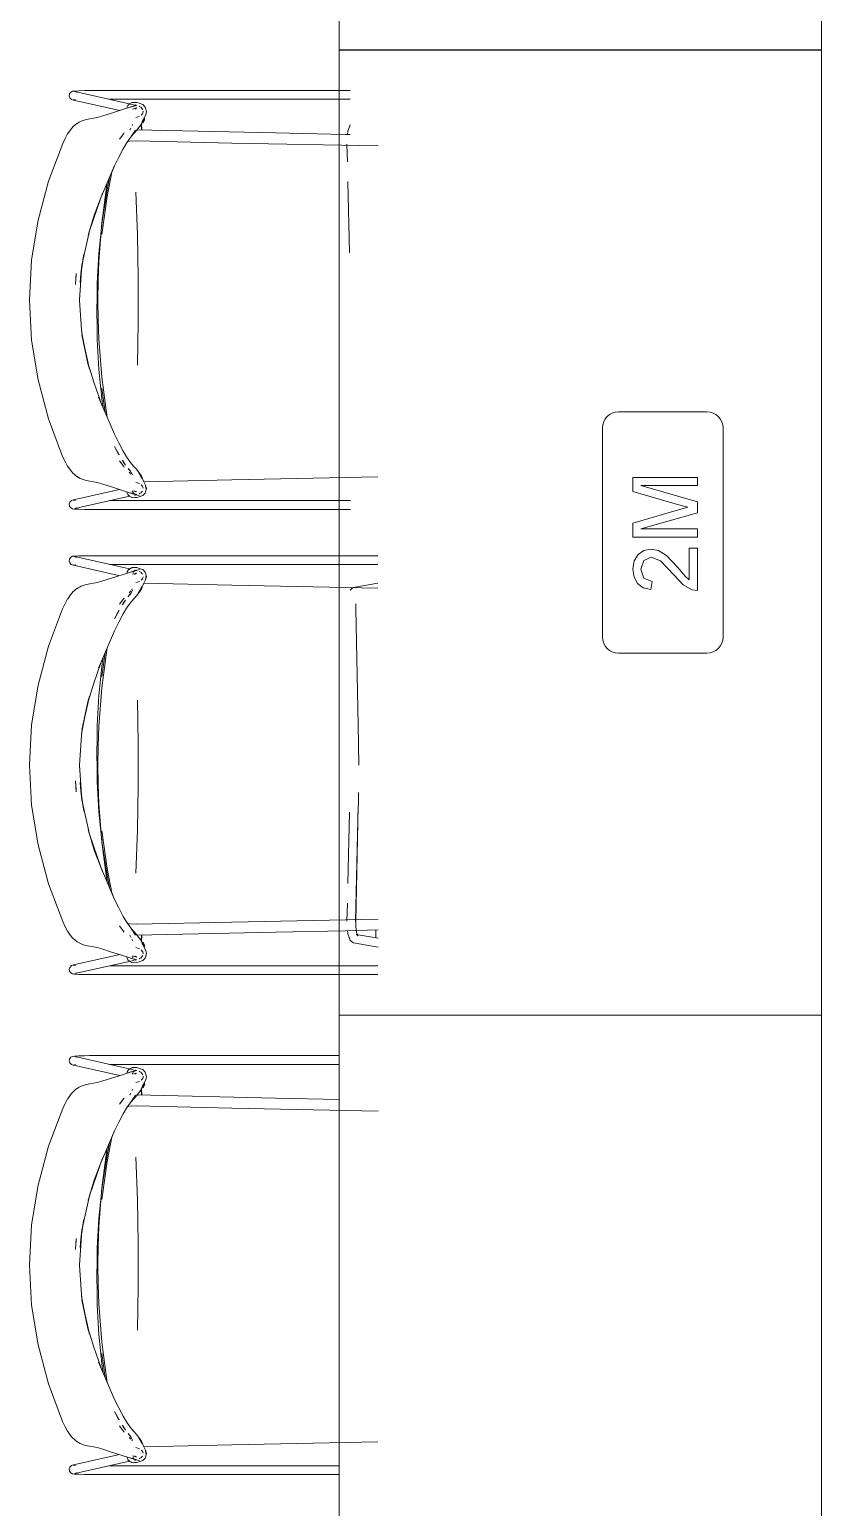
# Model space of a CAD drawing. Header units: millimetres. Extents: x 155927 to 317870, y -36033 to 97293.
# Drawn here: x 204481 to 205466, y 20995 to 22833 of the extents above; entities that cross this region are included whole.
import ezdxf

# ---------------------------------------------------------------- set-up
doc = ezdxf.new("R2010")
doc.units = ezdxf.units.MM
doc.header["$MEASUREMENT"] = 0
doc.layers.add('G-IMPT', color=8, linetype='CONTINUOUS', lineweight=9)
doc.layers.add('I-FURN', color=8, linetype='CONTINUOUS', lineweight=9)

msp = doc.modelspace()

# ---------------------------------------------------------------- linework, layer by layer
at = {"layer": 'G-IMPT'}
for p, q in [((204530.6, 22750.3), (204531, 22753)), ((204532.5, 22755.1), (204531, 22753)), ((204534.8, 22756.3), (204532.5, 22755.1)), ((204537.3, 22756.6), (204534.8, 22756.3)), ((204542.5, 22756.9), (204537.3, 22756.6)), ((204610.5, 22739.6), (204537.5, 22756)), ((204537.5, 22756), (204539.7, 22755)), ((204539.5, 22755.2), (204539.7, 22755)), ((204549.7, 22757.1), (204542.5, 22756.9)), ((204549.7, 22757.1), (204556, 22757.1)), ((204880.3, 22757.1), (204556, 22757.1)), ((204530.6, 22750.3), (204531.4, 22748.2)), ((204531.7, 22747.8), (204531.4, 22748.2)), ((204531.7, 22747.8), (204533.5, 22746)), ((204533.5, 22746), (204533.2, 22746.3)), ((204536, 22745.2), (204533.5, 22746)), ((204538.3, 22745.9), (204535.7, 22745.5)), ((204538, 22745.8), (204535.7, 22745.5)), ((204536, 22745.2), (204593.5, 22732.3)), ((204880.3, 22746.3), (204581, 22746.3)), ((204595.7, 22733.1), (204583.2, 22729.2)), ((204607.5, 22736.9), (204595.7, 22733.1)), ((204602.4, 22736.2), (204603.6, 22738.7)), ((204602.4, 22736.1), (204603.6, 22738.7)), ((204603.5, 22738.5), (204602.4, 22736.1)), ((204602.4, 22736.2), (204602.4, 22736.1)), ((204603.5, 22738.5), (204603.6, 22738.7)), ((204605.5, 22740.6), (204603.6, 22738.7)), ((204605.5, 22740.6), (204605.7, 22740.7)), ((204608.6, 22742.2), (204605.7, 22740.7)), ((204614.9, 22738.7), (204606.8, 22736.6)), ((204612.6, 22738.5), (204606.8, 22736.6)), ((204607.5, 22736.9), (204614.9, 22738.7)), ((204608.9, 22742.2), (204608.6, 22742.2)), ((204608.9, 22742.2), (204610.6, 22742.5)), ((204614.9, 22735.5), (204609.4, 22733.9)), ((204610.4, 22737.7), (204613.5, 22739.3)), ((204610.4, 22737.7), (204612.6, 22738.5)), ((204614.7, 22742.3), (204610.6, 22742.5)), ((204611.5, 22737.9), (204613.5, 22739.3)), ((204613.9, 22738.9), (204612, 22739.3)), ((204612.5, 22734.2), (204613.6, 22735.2)), ((204612.5, 22734.2), (204613.1, 22734.9)), ((204614.9, 22735.5), (204612.8, 22734.5)), ((204613.6, 22735.2), (204612.8, 22734.5)), ((204614.7, 22742.3), (204617.9, 22741.3)), ((204617.5, 22737.7), (204619.1, 22736.9)), ((204622.1, 22739.9), (204617.9, 22741.3)), ((204617.9, 22737.3), (204619.1, 22736.9)), ((204621.9, 22733.9), (204619.7, 22736.6)), ((204620.9, 22735), (204622.1, 22733.3)), ((204620.9, 22735), (204621.3, 22734.4)), ((204622.1, 22733.3), (204621.3, 22734.4)), ((204622.1, 22739.9), (204625.2, 22736.7)), ((204625.2, 22736.7), (204625.7, 22735.4)), ((204625.7, 22735.4), (204626.9, 22731.1)), ((204538.2, 22714.6), (204535.8, 22712.4)), ((204540.2, 22716.1), (204538.2, 22714.6)), ((204540.2, 22716.1), (204540.6, 22716.4)), ((204540.6, 22716.4), (204543.2, 22717.9)), ((204545.4, 22719.1), (204543.2, 22717.9)), ((204545.4, 22719.1), (204550.4, 22720.9)), ((204556.4, 22722), (204550.4, 22720.9)), ((204556.4, 22722), (204565.6, 22723.6)), ((204565.6, 22723.6), (204571.3, 22725.3)), ((204583.2, 22729.2), (204571.3, 22725.3)), ((204609, 22713.7), (204609.6, 22715.1)), ((204618.2, 22725), (204613.5, 22723.7)), ((204620.4, 22715.8), (204618.5, 22712.7)), ((204621.8, 22728.3), (204620.2, 22726.5)), ((204620.2, 22715.4), (204620.5, 22708.1)), ((204620.2, 22715.4), (204620.6, 22708.1)), ((204620.4, 22715.8), (204622.6, 22720.6)), ((204620.9, 22708.1), (204620.6, 22716.2)), ((204626, 22727.1), (204621.6, 22718.6)), ((204622.6, 22720.6), (204621.6, 22718.6)), ((204621.8, 22728.3), (204622.1, 22728.9)), ((204622.1, 22728.9), (204622.5, 22730.8)), ((204622.6, 22731.4), (204622.5, 22730.8)), ((204626, 22727.1), (204626.9, 22731.1)), ((204879.3, 22712.2), (204880.2, 22714.4)), ((204522.6, 22691.3), (204525.5, 22697.7)), ((204525.5, 22697.7), (204528.6, 22703.3)), ((204528.8, 22703.6), (204528.6, 22703.3)), ((204528.8, 22703.6), (204532.2, 22708.5)), ((204532.2, 22708.5), (204533.9, 22710.5)), ((204535.8, 22712.4), (204533.9, 22710.5)), ((204598.5, 22703.9), (204593.3, 22696.6)), ((204598.9, 22704.4), (204598.5, 22703.9)), ((204608.2, 22700.3), (204602.8, 22693)), ((204605.9, 22708.3), (204606.3, 22708.9)), ((204607.3, 22710.5), (204606.3, 22708.9)), ((204613.3, 22708.1), (204607.7, 22699.9)), ((204611.3, 22704.1), (204607.7, 22699.9)), ((204613.3, 22708.1), (204608.2, 22700.3)), ((204611.3, 22704.1), (204614.2, 22707.3)), ((204618.5, 22712.7), (204614.2, 22707.3)), ((204614.5, 22708.3), (204787.5, 22704.5)), ((204874, 22702.6), (204787.5, 22704.5)), ((204880.3, 22702.5), (204874, 22702.6)), ((204876.9, 22702.5), (204877.4, 22706.7)), ((204877.4, 22706.7), (204879.3, 22712.2)), ((204505, 22644.4), (204522.6, 22691.3)), ((204592.5, 22674.3), (204597.9, 22684.8)), ((204597.9, 22684.8), (204603.3, 22693.7)), ((204602.7, 22693.5), (204605.6, 22694.2)), ((204602.8, 22693), (204603.3, 22693.7)), ((204605.6, 22694.2), (204614, 22694.6)), ((204614, 22694.6), (204732.8, 22691.9)), ((204914.9, 22688.3), (204732.8, 22691.9)), ((204876.2, 22690.6), (204876.7, 22668.5)), ((204569.9, 22623.8), (204587.1, 22663.8)), ((204583.1, 22654.4), (204587.1, 22663.8)), ((204583.1, 22654.4), (204587.2, 22663.7)), ((204592.5, 22674.3), (204587.2, 22663.7)), ((204492, 22596), (204505, 22644.4)), ((204577.6, 22640), (204578.2, 22643.1)), ((204577.7, 22633.6), (204580.7, 22648.7)), ((204577.9, 22625.4), (204583.6, 22655.7)), ((204583.6, 22655.7), (204577.9, 22625.5)), ((204877.2, 22644.1), (204879.3, 22555.2)), ((204569.9, 22623.8), (204555.8, 22582.6)), ((204569.9, 22623.8), (204561.9, 22602.3)), ((204570, 22623.8), (204561.9, 22602.3)), ((204572.1, 22629.5), (204569.9, 22623.8)), ((204572.1, 22629.5), (204570, 22623.8)), ((204571.3, 22592.7), (204577.6, 22640)), ((204571.4, 22578.3), (204577.9, 22625.5)), ((204577.9, 22625.4), (204571.4, 22578.3)), ((204577.7, 22633.6), (204571.8, 22594.5)), ((204613.5, 22630.9), (204615.6, 22577.7)), ((204492, 22596), (204483.9, 22546.6)), ((204555.8, 22582.6), (204561.9, 22602.3)), ((204561.9, 22602.3), (204556, 22582.6)), ((204567.4, 22544.8), (204571.3, 22592.7)), ((204571.8, 22594.5), (204567.7, 22554.7)), ((204546.5, 22540.1), (204555.8, 22582.6)), ((204555.8, 22582.6), (204554.4, 22577.4)), ((204554.4, 22577.4), (204556, 22582.6)), ((204616.6, 22523.7), (204615.6, 22577.7)), ((204549, 22553.9), (204546.9, 22539.8)), ((204549, 22553.9), (204547.7, 22546.7)), ((204567.7, 22554.7), (204565.6, 22517.6)), ((204481.3, 22496.7), (204483.9, 22546.6)), ((204543.5, 22496.7), (204545.8, 22533.7)), ((204546.5, 22540.1), (204544.2, 22518.5)), ((204546.5, 22540.1), (204545.3, 22528.8)), ((204546.9, 22539.8), (204545.3, 22528.8)), ((204545.8, 22533.7), (204545.3, 22528.8)), ((204567.4, 22544.8), (204566.5, 22520.8)), ((204539.3, 22529.8), (204538.6, 22516.2)), ((204538.8, 22520.2), (204539.3, 22529.8)), ((204544.2, 22518.5), (204545.3, 22528.8)), ((204565.6, 22517.6), (204565.3, 22501.3)), ((204566.5, 22520.8), (204566.1, 22496.7)), ((204616.6, 22523.7), (204616.6, 22469.7)), ((204481.3, 22496.7), (204483.9, 22446.8)), ((204543.5, 22496.7), (204543.7, 22504.2)), ((204543.6, 22496.7), (204543.7, 22504.2)), ((204546, 22459.8), (204543.6, 22496.7)), ((204565.3, 22501.3), (204564.9, 22482.5)), ((204566.1, 22496.7), (204566.5, 22472.6)), ((204565.3, 22463.6), (204564.9, 22482.5)), ((204545.8, 22459.8), (204546.9, 22453.4)), ((204545.8, 22459.8), (204546.2, 22456.3)), ((204546, 22459.8), (204546.3, 22455.6)), ((204565.3, 22463.6), (204565.6, 22447.4)), ((204567.4, 22448.6), (204566.5, 22472.6)), ((204615.6, 22415.8), (204616.6, 22469.7)), ((204492, 22397.4), (204483.9, 22446.8)), ((204555.8, 22410.8), (204546.5, 22453.3)), ((204553.9, 22417.9), (204546.5, 22453.3)), ((204546.9, 22453.4), (204553.9, 22417.9)), ((204567.7, 22410.3), (204565.6, 22447.4)), ((204571.3, 22400.8), (204567.4, 22448.6)), ((204555.8, 22410.8), (204553.9, 22417.9)), ((204553.9, 22417.9), (204556.2, 22410.9)), ((204561.4, 22394.7), (204556.2, 22410.9)), ((204567.7, 22410.3), (204571.8, 22370.5)), ((204505, 22349), (204492, 22397.4)), ((204561.4, 22394.7), (204569.9, 22369.7)), ((204571.3, 22400.8), (204577.6, 22353.5)), ((204575.5, 22357.1), (204571.4, 22386.7)), ((204575.5, 22357.1), (204571.4, 22386.7)), ((204569.9, 22369.7), (204567.3, 22376.1)), ((204587.2, 22329.7), (204567.3, 22376.1)), ((204573, 22362.9), (204571.8, 22370.5)), ((204505, 22349), (204522.5, 22302.2)), ((204577.6, 22353.5), (204578.1, 22350.9)), ((204587.2, 22329.7), (204592.5, 22319.1)), ((204592.7, 22304.3), (204587.2, 22314.7)), ((204587.2, 22314.7), (204592.2, 22305.2)), ((204592.5, 22319.1), (204597.9, 22308.7)), ((204522.5, 22302.2), (204525.5, 22295.8)), ((204528.6, 22290.1), (204525.5, 22295.8)), ((204592.7, 22304.3), (204592.2, 22305.2)), ((204593.3, 22296.8), (204598.5, 22289.5)), ((204600.7, 22291.5), (204596.8, 22297.5)), ((204596.8, 22297.5), (204598, 22295.5)), ((204603.3, 22299.7), (204597.9, 22308.7)), ((204600.7, 22291.5), (204598, 22295.5)), ((204608.2, 22293.1), (204602.8, 22300.4)), ((204603.3, 22299.7), (204602.8, 22300.4)), ((204608.2, 22293.1), (204611.3, 22289.4)), ((204528.6, 22290.1), (204528.8, 22289.8)), ((204532.2, 22285), (204528.8, 22289.8)), ((204532.2, 22285), (204533.9, 22282.9)), ((204535.8, 22281), (204533.9, 22282.9)), ((204535.8, 22281), (204536.3, 22280.6)), ((204538.2, 22278.8), (204536.3, 22280.6)), ((204540.2, 22277.3), (204538.2, 22278.8)), ((204544.4, 22274.9), (204540.2, 22277.3)), ((204540.2, 22277.3), (204540.6, 22277.1)), ((204540.2, 22277.3), (204545.4, 22274.3)), ((204540.6, 22277.1), (204543.2, 22275.5)), ((204543.2, 22275.5), (204545.4, 22274.3)), ((204544.4, 22274.9), (204545.4, 22274.3)), ((204550.4, 22272.5), (204545.4, 22274.3)), ((204598.9, 22289), (204598.5, 22289.5)), ((204604.3, 22286.7), (204604, 22287.3)), ((204606, 22284.2), (204604, 22287.3)), ((204604.3, 22286.7), (204606, 22284.2)), ((204607.5, 22280), (204605.4, 22282.5)), ((204607.6, 22282.4), (204605.9, 22285.1)), ((204606.3, 22284.6), (204605.9, 22285.1)), ((204607.6, 22282.4), (204606.3, 22284.6)), ((204607.6, 22282.4), (204607.3, 22283)), ((204609.3, 22279.2), (204607.3, 22283)), ((204607.6, 22282.4), (204609.3, 22279.2)), ((204614.2, 22286.2), (204611.3, 22289.4)), ((204618.5, 22280.7), (204614.2, 22286.2)), ((204618.7, 22279.5), (204616.4, 22283.1)), ((204616.4, 22283.1), (204621.2, 22274.8)), ((204620.4, 22277.6), (204618.5, 22280.7)), ((204618.7, 22279.5), (204621.2, 22274.8)), ((204620.4, 22277.6), (204622.9, 22271.5)), ((204732.8, 22273), (204914.6, 22276.7)), ((204593.3, 22261.1), (204536, 22248.2)), ((204556.4, 22271.4), (204550.4, 22272.5)), ((204565.6, 22269.8), (204556.4, 22271.4)), ((204565.6, 22269.8), (204571.3, 22268.1)), ((204571.3, 22268.1), (204583.2, 22264.3)), ((204583.2, 22264.3), (204604.4, 22257.5)), ((204602.4, 22257.2), (204602.4, 22257.3)), ((204602.4, 22257.2), (204603.5, 22255)), ((204603.5, 22255), (204603.6, 22254.8)), ((204605.7, 22252.7), (204603.6, 22254.8)), ((204612.6, 22254.9), (204604.4, 22257.5)), ((204614.9, 22254.8), (204606.8, 22256.9)), ((204606.8, 22256.9), (204608.1, 22256.5)), ((204614.9, 22254.8), (204608.1, 22256.5)), ((204608.8, 22259.2), (204609.8, 22257.3)), ((204614.8, 22258), (204609.4, 22259.5)), ((204611.5, 22255.5), (204609.8, 22257.3)), ((204613.5, 22254.2), (204610.4, 22255.7)), ((204618.2, 22253.3), (204610.4, 22255.7)), ((204613.5, 22254.2), (204611.5, 22255.5)), ((204613.6, 22258.2), (204612.1, 22259.6)), ((204612.1, 22259.6), (204613, 22258.6)), ((204613.6, 22258.2), (204612.4, 22259.2)), ((204614.8, 22258), (204612.4, 22259.2)), ((204618.2, 22253.3), (204612.6, 22254.9)), ((204618.3, 22268.4), (204613.5, 22269.7)), ((204619.1, 22256.6), (204617.5, 22255.8)), ((204617.9, 22256.1), (204619.1, 22256.6)), ((204621.7, 22259.1), (204619.7, 22256.8)), ((204621.8, 22265.2), (204620.3, 22266.8)), ((204621.8, 22265.2), (204622.3, 22264.2)), ((204625.2, 22256.7), (204622.1, 22253.5)), ((204622.5, 22262.6), (204622.3, 22264.2)), ((204625.9, 22265.5), (204622.9, 22271.5)), ((204623.4, 22270.6), (204732.8, 22273)), ((204625.7, 22258.1), (204625.2, 22256.7)), ((204626.9, 22262.3), (204625.6, 22266)), ((204626.4, 22260.9), (204625.6, 22266)), ((204626.9, 22262.3), (204625.7, 22258.1)), ((204626.4, 22260.9), (204625.9, 22265.5)), ((204531.4, 22245.3), (204530.6, 22243.1)), ((204531, 22240.5), (204530.6, 22243.1)), ((204532.5, 22238.3), (204531, 22240.5)), ((204531.4, 22245.3), (204533.2, 22247.1)), ((204534.8, 22237.1), (204532.5, 22238.3)), ((204533.5, 22247.4), (204533.2, 22247.1)), ((204536, 22248.2), (204533.5, 22247.4)), ((204534.8, 22237.1), (204537.3, 22236.8)), ((204538.3, 22247.5), (204535.7, 22248)), ((204538, 22247.7), (204535.7, 22248)), ((204537.3, 22236.8), (204542.5, 22236.5)), ((204537.6, 22237.4), (204605.7, 22252.8)), ((204537.6, 22237.4), (204539.7, 22238.4)), ((204539.7, 22238.4), (204539.5, 22238.2)), ((204542.5, 22236.5), (204549.7, 22236.4)), ((204556, 22236.3), (204549.7, 22236.4)), ((204581, 22247.2), (204880.6, 22247.2)), ((204603.9, 22254.5), (204605.5, 22252.9)), ((204603.9, 22254.5), (204605.7, 22252.7)), ((204608.9, 22251.2), (204605.5, 22252.9)), ((204605.5, 22252.9), (204608.6, 22251.3)), ((204605.5, 22252.9), (204605.7, 22252.7)), ((204608.9, 22251.2), (204605.7, 22252.7)), ((204608.9, 22251.2), (204608.6, 22251.3)), ((204608.9, 22251.2), (204610.6, 22250.9)), ((204611.9, 22251), (204610.6, 22250.9)), ((204614.7, 22251.1), (204611.9, 22251)), ((204612, 22254.2), (204613.9, 22254.6)), ((204617.9, 22252.1), (204614.7, 22251.1)), ((204617.9, 22252.1), (204622.1, 22253.5)), ((204880.6, 22236.3), (204556, 22236.3)), ((204531, 22174.6), (204530.6, 22172)), ((204531.4, 22169.8), (204530.6, 22172)), ((204532.5, 22176.8), (204531, 22174.6)), ((204531.4, 22169.8), (204533.2, 22168)), ((204534.8, 22178), (204532.5, 22176.8)), ((204533.5, 22167.7), (204533.2, 22168)), ((204536, 22166.9), (204533.5, 22167.7)), ((204534.8, 22178), (204537.3, 22178.3)), ((204538.3, 22167.6), (204535.7, 22167.1)), ((204538, 22167.5), (204535.7, 22167.1)), ((204592.2, 22154.2), (204536, 22166.9)), ((204537.3, 22178.3), (204542.5, 22178.6)), ((204537.6, 22177.7), (204605.7, 22162.4)), ((204537.6, 22177.7), (204539.7, 22176.7)), ((204539.7, 22176.7), (204539.5, 22176.9)), ((204542.5, 22178.6), (204549.7, 22178.7)), ((204556, 22178.8), (204549.7, 22178.7)), ((204914.6, 22178.8), (204556, 22178.8)), ((204581, 22167.9), (204914.6, 22167.9)), ((204608.9, 22163.9), (204605.5, 22162.2)), ((204605.5, 22162.2), (204608.6, 22163.8)), ((204608.9, 22163.9), (204605.7, 22162.4)), ((204608.9, 22163.9), (204608.6, 22163.8)), ((204608.9, 22163.9), (204610.6, 22164.2)), ((204611.9, 22164.1), (204610.6, 22164.2)), ((204614.7, 22164), (204611.9, 22164.1)), ((204617.9, 22163), (204614.7, 22164)), ((204617.9, 22163), (204622.1, 22161.6)), ((204565.6, 22145.3), (204556.4, 22143.7)), ((204565.6, 22145.3), (204571.3, 22147)), ((204571.3, 22147), (204583.2, 22150.8)), ((204583.2, 22150.8), (204604.4, 22157.6)), ((204602.4, 22157.9), (204603.5, 22160.1)), ((204602.4, 22157.9), (204602.4, 22157.8)), ((204603.5, 22160.1), (204603.6, 22160.3)), ((204605.7, 22162.4), (204603.6, 22160.3)), ((204603.9, 22160.6), (204605.7, 22162.4)), ((204603.9, 22160.6), (204605.5, 22162.2)), ((204612.6, 22160.2), (204604.4, 22157.6)), ((204605.5, 22162.2), (204605.7, 22162.4)), ((204614.9, 22160.3), (204606.8, 22158.2)), ((204606.8, 22158.2), (204608.1, 22158.6)), ((204614.9, 22160.3), (204608.1, 22158.6)), ((204614.8, 22157.1), (204609.4, 22155.6)), ((204611.5, 22159.6), (204609.8, 22157.8)), ((204618.2, 22161.8), (204610.4, 22159.4)), ((204613.5, 22160.9), (204610.4, 22159.4)), ((204613.5, 22160.9), (204611.5, 22159.6)), ((204612, 22160.9), (204613.9, 22160.5)), ((204613.6, 22156.9), (204612.1, 22155.5)), ((204612.1, 22155.5), (204613, 22156.5)), ((204614.8, 22157.1), (204612.4, 22155.9)), ((204613.6, 22156.9), (204612.4, 22155.9)), ((204618.2, 22161.8), (204612.6, 22160.2)), ((204618.3, 22146.7), (204613.5, 22145.4)), ((204619.1, 22158.5), (204617.5, 22159.3)), ((204617.9, 22159), (204619.1, 22158.5)), ((204621.7, 22156), (204619.7, 22158.3)), ((204621.8, 22150), (204620.3, 22148.3)), ((204621.8, 22150), (204622.3, 22150.9)), ((204625.2, 22158.4), (204622.1, 22161.6)), ((204622.5, 22152.5), (204622.3, 22150.9)), ((204625.9, 22149.6), (204622.9, 22143.6)), ((204623.4, 22144.5), (204732.8, 22142.1)), ((204625.7, 22157), (204625.2, 22158.4)), ((204626.4, 22154.2), (204625.6, 22149.1)), ((204626.9, 22152.8), (204625.6, 22149.1)), ((204626.9, 22152.8), (204625.7, 22157)), ((204626.4, 22154.2), (204625.9, 22149.6)), ((204914.6, 22144.7), (204884.4, 22139.4)), ((204532.2, 22130.1), (204528.8, 22125.3)), ((204532.2, 22130.1), (204533.9, 22132.2)), ((204535.8, 22134.1), (204533.9, 22132.2)), ((204535.8, 22134.1), (204536.3, 22134.5)), ((204538.2, 22136.3), (204536.3, 22134.5)), ((204540.2, 22137.8), (204538.2, 22136.3)), ((204540.2, 22137.8), (204545.4, 22140.8)), ((204544.4, 22140.2), (204540.2, 22137.8)), ((204540.2, 22137.8), (204540.6, 22138)), ((204540.6, 22138), (204543.2, 22139.6)), ((204543.2, 22139.6), (204545.4, 22140.8)), ((204544.4, 22140.2), (204545.4, 22140.8)), ((204550.4, 22142.6), (204545.4, 22140.8)), ((204556.4, 22143.7), (204550.4, 22142.6)), ((204598.9, 22126.1), (204598.5, 22125.6)), ((204606, 22130.9), (204604, 22127.8)), ((204604.3, 22128.4), (204604, 22127.8)), ((204604.3, 22128.4), (204606, 22130.9)), ((204607.5, 22135.1), (204605.4, 22132.6)), ((204607.6, 22132.7), (204605.9, 22130)), ((204606.3, 22130.5), (204605.9, 22130)), ((204607.6, 22132.7), (204606.3, 22130.5)), ((204609.3, 22135.9), (204607.3, 22132.1)), ((204607.6, 22132.7), (204607.3, 22132.1)), ((204607.6, 22132.7), (204609.3, 22135.9)), ((204608.4, 22136.3), (204609.1, 22137.5)), ((204614.2, 22128.9), (204611.3, 22125.7)), ((204618.5, 22134.4), (204614.2, 22128.9)), ((204616.4, 22132), (204621.2, 22140.3)), ((204618.7, 22135.6), (204616.4, 22132)), ((204620.4, 22137.5), (204618.5, 22134.4)), ((204618.7, 22135.6), (204621.2, 22140.3)), ((204620.4, 22137.5), (204622.9, 22143.6)), ((204732.8, 22142.1), (204914.6, 22138.4)), ((204880.2, 22136), (204882.3, 22138)), ((204882.3, 22138), (204884.4, 22139.4)), ((204505, 22066.1), (204522.5, 22112.9)), ((204522.5, 22112.9), (204525.5, 22119.3)), ((204528.6, 22125), (204525.5, 22119.3)), ((204528.6, 22125), (204528.8, 22125.3)), ((204592.7, 22110.8), (204587.2, 22100.4)), ((204587.2, 22100.4), (204592.2, 22109.9)), ((204592.7, 22110.8), (204592.2, 22109.9)), ((204593.3, 22118.3), (204598.5, 22125.6)), ((204600.7, 22123.6), (204596.8, 22117.6)), ((204596.8, 22117.6), (204598, 22119.6)), ((204603.3, 22115.4), (204597.9, 22106.4)), ((204600.7, 22123.6), (204598, 22119.6)), ((204608.2, 22122), (204602.8, 22114.7)), ((204603.3, 22115.4), (204602.8, 22114.7)), ((204608.2, 22122), (204611.3, 22125.7)), ((204887.1, 22112.6), (204887.2, 22119)), ((204887.1, 22112.6), (204890.3, 21968.4)), ((204587.2, 22085.4), (204592.5, 22096)), ((204592.5, 22096), (204597.9, 22106.4)), ((204587.2, 22085.4), (204567.3, 22039)), ((204505, 22066.1), (204492, 22017.7)), ((204571.3, 22014.3), (204577.6, 22061.6)), ((204575.5, 22058), (204571.4, 22028.4)), ((204575.5, 22058), (204571.4, 22028.4)), ((204577.6, 22061.6), (204578.1, 22064.2)), ((204561.4, 22020.4), (204569.9, 22045.4)), ((204569.9, 22045.4), (204567.3, 22039)), ((204567.7, 22004.8), (204571.8, 22044.6)), ((204573, 22052.2), (204571.8, 22044.6)), ((204492, 22017.7), (204483.9, 21968.3)), ((204561.4, 22020.4), (204556.2, 22004.2)), ((204555.8, 22004.3), (204546.5, 21961.8)), ((204555.8, 22004.3), (204553.9, 21997.2)), ((204553.9, 21997.2), (204556.2, 22004.2)), ((204567.7, 22004.8), (204565.6, 21967.7)), ((204571.3, 22014.3), (204567.4, 21966.5)), ((204615.6, 21999.3), (204616.6, 21945.4)), ((204553.9, 21997.2), (204546.5, 21961.8)), ((204546.9, 21961.7), (204553.9, 21997.2)), ((204481.3, 21918.4), (204483.9, 21968.3)), ((204545.8, 21955.3), (204546.9, 21961.7)), ((204546, 21955.3), (204546.4, 21960.7)), ((204565.3, 21951.5), (204565.6, 21967.7)), ((204567.4, 21966.5), (204566.5, 21942.5)), ((204890.3, 21968.4), (204890.7, 21943.5)), ((204546, 21955.3), (204543.6, 21918.4)), ((204545.8, 21955.3), (204546.2, 21958.8)), ((204565.3, 21951.5), (204564.9, 21932.6)), ((204566.1, 21918.4), (204566.5, 21942.5)), ((204616.6, 21891.4), (204616.6, 21945.4)), ((204890.7, 21943.5), (204890.9, 21918.4)), ((204565.3, 21913.8), (204564.9, 21932.6)), ((204481.3, 21918.4), (204483.9, 21868.5)), ((204543.5, 21918.4), (204545.8, 21881.4)), ((204543.5, 21918.4), (204543.7, 21910.9)), ((204543.6, 21918.4), (204543.7, 21910.9)), ((204565.6, 21897.5), (204565.3, 21913.8)), ((204566.5, 21894.3), (204566.1, 21918.4)), ((204539.3, 21885.3), (204538.6, 21898.9)), ((204538.8, 21895.5), (204539.3, 21885.3)), ((204546.5, 21875), (204544.2, 21896.6)), ((204544.2, 21896.6), (204545.3, 21886.3)), ((204567.7, 21860.4), (204565.6, 21897.5)), ((204567.4, 21870.3), (204566.5, 21894.3)), ((204616.6, 21891.4), (204615.6, 21837.4)), ((204545.8, 21881.4), (204545.3, 21886.3)), ((204546.5, 21875), (204545.3, 21886.3)), ((204546.9, 21875.3), (204545.3, 21886.3)), ((204546.5, 21875), (204555.8, 21832.5)), ((204549, 21861.2), (204546.9, 21875.3)), ((204567.4, 21870.3), (204571.3, 21822.4)), ((204890.4, 21868.4), (204890.6, 21884.2)), ((204492, 21819.1), (204483.9, 21868.5)), ((204549, 21861.2), (204547.7, 21868.4)), ((204571.8, 21820.6), (204567.7, 21860.4)), ((204877.2, 21771), (204879.3, 21859.9)), ((204886.9, 21724.4), (204890.3, 21868.3)), ((204887.1, 21724.1), (204890.3, 21868.3)), ((204555.8, 21832.5), (204554.4, 21837.7)), ((204554.4, 21837.7), (204556, 21832.5)), ((204569.9, 21791.3), (204555.8, 21832.5)), ((204555.8, 21832.5), (204561.9, 21812.8)), ((204561.9, 21812.8), (204556, 21832.5)), ((204577.9, 21789.7), (204571.4, 21836.8)), ((204571.4, 21836.8), (204577.9, 21789.6)), ((204613.5, 21784.2), (204615.6, 21837.4)), ((204492, 21819.1), (204505, 21770.7)), ((204571.3, 21822.4), (204577.6, 21775.1)), ((204577.7, 21781.5), (204571.8, 21820.6)), ((204569.9, 21791.3), (204561.9, 21812.8)), ((204570, 21791.3), (204561.9, 21812.8)), ((204572.1, 21785.6), (204569.9, 21791.3)), ((204569.9, 21791.3), (204587.1, 21751.3)), ((204572.1, 21785.6), (204570, 21791.3)), ((204577.7, 21781.5), (204580.7, 21766.4)), ((204577.9, 21789.7), (204583.6, 21759.4)), ((204583.6, 21759.4), (204577.9, 21789.6)), ((204505, 21770.7), (204522.6, 21723.8)), ((204577.6, 21775.1), (204578.2, 21772)), ((204583.1, 21760.7), (204587.1, 21751.3)), ((204583.1, 21760.7), (204587.2, 21751.4)), ((204592.5, 21740.8), (204587.2, 21751.4)), ((204592.5, 21740.8), (204597.9, 21730.3)), ((204876.2, 21724.5), (204876.7, 21746.6)), ((204522.6, 21723.8), (204525.5, 21717.4)), ((204597.9, 21730.3), (204603.3, 21721.4)), ((204608.2, 21714.8), (204602.8, 21722.1)), ((204602.8, 21722.1), (204603.3, 21721.4)), ((204614, 21720.5), (204732.8, 21723.2)), ((204914.9, 21726.8), (204732.8, 21723.2)), ((204887.1, 21724.1), (204887.2, 21717.7)), ((204525.5, 21717.4), (204528.6, 21711.8)), ((204528.8, 21711.5), (204528.6, 21711.8)), ((204528.8, 21711.5), (204532.2, 21706.6)), ((204532.2, 21706.6), (204533.9, 21704.6)), ((204535.8, 21702.7), (204533.9, 21704.6)), ((204598.5, 21711.2), (204593.3, 21718.5)), ((204598.9, 21710.7), (204598.5, 21711.2)), ((204602.7, 21721.6), (204605.6, 21720.9)), ((204605.6, 21720.9), (204614, 21720.5)), ((204605.9, 21706.8), (204606.3, 21706.2)), ((204607.3, 21704.6), (204606.3, 21706.2)), ((204613.3, 21707), (204607.7, 21715.2)), ((204611.3, 21711), (204607.7, 21715.2)), ((204613.3, 21707), (204608.2, 21714.8)), ((204611.3, 21711), (204614.2, 21707.8)), ((204618.5, 21702.4), (204614.2, 21707.8)), ((204614.5, 21706.8), (204787.5, 21710.6)), ((204620.2, 21699.7), (204620.6, 21707)), ((204620.2, 21699.7), (204620.5, 21705.9)), ((204620.9, 21707), (204620.6, 21698.9)), ((204874, 21712.5), (204787.5, 21710.6)), ((204914.9, 21713.4), (204874, 21712.5)), ((204876.9, 21712.6), (204877.4, 21708.4)), ((204877.4, 21708.4), (204879.3, 21702.9)), ((204887.2, 21717.7), (204888.1, 21710.8)), ((204887.6, 21707.8), (204889.5, 21706.9)), ((204887.6, 21707.8), (204914.9, 21703)), ((204888.1, 21710.8), (204889.6, 21706.2)), ((204889.5, 21706.9), (204888.2, 21708.1)), ((204889.6, 21706.2), (204888.2, 21708.1)), ((204912, 21703.5), (204912, 21713.6)), ((204538.2, 21700.5), (204535.8, 21702.7)), ((204540.2, 21699), (204538.2, 21700.5)), ((204540.2, 21699), (204540.6, 21698.7)), ((204540.6, 21698.7), (204543.2, 21697.2)), ((204545.4, 21696), (204543.2, 21697.2)), ((204545.4, 21696), (204550.4, 21694.2)), ((204556.4, 21693.1), (204550.4, 21694.2)), ((204556.4, 21693.1), (204565.6, 21691.5)), ((204565.6, 21691.5), (204571.3, 21689.8)), ((204583.2, 21685.9), (204571.3, 21689.8)), ((204595.7, 21682), (204583.2, 21685.9)), ((204609, 21701.4), (204609.6, 21700)), ((204618.2, 21690.1), (204613.5, 21691.4)), ((204620.4, 21699.3), (204618.5, 21702.4)), ((204621.8, 21686.8), (204620.2, 21688.6)), ((204620.4, 21699.3), (204622.6, 21694.5)), ((204626, 21688), (204621.6, 21696.5)), ((204622.6, 21694.5), (204621.6, 21696.5)), ((204621.8, 21686.8), (204622.1, 21686.2)), ((204622.1, 21686.2), (204622.5, 21684.3)), ((204626, 21688), (204626.9, 21684)), ((204879.3, 21702.9), (204880.2, 21700.7)), ((204882.3, 21698.8), (204880.2, 21700.7)), ((204884.3, 21697.3), (204882.3, 21698.8)), ((204884.3, 21697.3), (204914.9, 21692)), ((204530.6, 21664.8), (204531.4, 21666.9)), ((204531.7, 21667.3), (204531.4, 21666.9)), ((204531.7, 21667.3), (204533.5, 21669.1)), ((204533.5, 21669.1), (204533.2, 21668.8)), ((204536, 21669.9), (204533.5, 21669.1)), ((204538.3, 21669.2), (204535.7, 21669.6)), ((204538, 21669.3), (204535.7, 21669.6)), ((204536, 21669.9), (204593.5, 21682.8)), ((204611, 21675.6), (204537.5, 21659.1)), ((204914.6, 21668.9), (204581, 21668.9)), ((204607.5, 21678.2), (204595.7, 21682)), ((204602.4, 21678.9), (204602.4, 21679)), ((204603.5, 21676.6), (204602.4, 21679)), ((204602.4, 21679), (204603.6, 21676.4)), ((204602.4, 21678.9), (204603.6, 21676.4)), ((204603.5, 21676.6), (204603.6, 21676.4)), ((204605.5, 21674.5), (204603.6, 21676.4)), ((204605.5, 21674.5), (204605.7, 21674.4)), ((204608.6, 21672.9), (204605.7, 21674.4)), ((204612.6, 21676.6), (204606.8, 21678.5)), ((204614.9, 21676.4), (204606.8, 21678.5)), ((204607.5, 21678.2), (204614.9, 21676.4)), ((204608.9, 21672.9), (204608.6, 21672.9)), ((204608.9, 21672.9), (204610.6, 21672.6)), ((204609, 21680.4), (204609.8, 21679)), ((204614.9, 21679.6), (204609.4, 21681.2)), ((204610.4, 21677.4), (204612.6, 21676.6)), ((204610.4, 21677.4), (204613.5, 21675.8)), ((204614.7, 21672.8), (204610.6, 21672.6)), ((204611.5, 21677.2), (204611, 21677.6)), ((204611.5, 21677.2), (204613.5, 21675.8)), ((204613.9, 21676.3), (204612, 21675.8)), ((204612.5, 21680.9), (204613.6, 21679.9)), ((204612.5, 21680.9), (204613.1, 21680.2)), ((204614.9, 21679.6), (204612.8, 21680.6)), ((204613.6, 21679.9), (204612.8, 21680.6)), ((204614.7, 21672.8), (204617.9, 21673.8)), ((204617.5, 21677.4), (204619.1, 21678.2)), ((204617.9, 21677.8), (204619.1, 21678.2)), ((204622.1, 21675.2), (204617.9, 21673.8)), ((204621.9, 21681.2), (204619.7, 21678.5)), ((204620.9, 21680.1), (204622.1, 21681.8)), ((204620.9, 21680.1), (204621.3, 21680.7)), ((204622.1, 21681.8), (204621.3, 21680.7)), ((204622.1, 21675.2), (204625.2, 21678.4)), ((204622.6, 21683.7), (204622.5, 21684.3)), ((204625.2, 21678.4), (204625.7, 21679.7)), ((204625.7, 21679.7), (204626.9, 21684)), ((204530.6, 21664.8), (204531, 21662.1)), ((204532.5, 21660), (204531, 21662.1)), ((204534.8, 21658.8), (204532.5, 21660)), ((204537.3, 21658.5), (204534.8, 21658.8)), ((204542.5, 21658.2), (204537.3, 21658.5)), ((204537.5, 21659.1), (204539.7, 21660.1)), ((204539.5, 21659.9), (204539.7, 21660.1)), ((204549.7, 21658), (204542.5, 21658.2)), ((204549.7, 21658), (204556, 21658)), ((204914.6, 21658), (204556, 21658)), ((204537.3, 21556.6), (204534.8, 21556.2)), ((204542.5, 21556.9), (204537.3, 21556.6)), ((204549.7, 21557), (204542.5, 21556.9)), ((204549.7, 21557), (204556, 21557.1)), ((204866.5, 21557.1), (204556, 21557.1)), ((204530.6, 21550.2), (204531, 21552.9)), ((204530.6, 21550.2), (204531.4, 21548.1)), ((204532.5, 21555), (204531, 21552.9)), ((204531.7, 21547.8), (204531.4, 21548.1)), ((204531.7, 21547.8), (204533.5, 21545.9)), ((204534.8, 21556.2), (204532.5, 21555)), ((204533.5, 21545.9), (204533.2, 21546.2)), ((204536, 21545.1), (204533.5, 21545.9)), ((204538.3, 21545.9), (204535.7, 21545.4)), ((204538, 21545.7), (204535.7, 21545.4)), ((204536, 21545.1), (204593.5, 21532.3)), ((204610.5, 21539.6), (204537.5, 21556)), ((204537.5, 21556), (204539.7, 21555)), ((204539.5, 21555.2), (204539.7, 21555)), ((204866.5, 21546.2), (204581, 21546.2)), ((204602.4, 21536.2), (204603.6, 21538.6)), ((204602.4, 21536.1), (204603.6, 21538.6)), ((204603.5, 21538.4), (204602.4, 21536.1)), ((204603.5, 21538.4), (204603.6, 21538.6)), ((204605.5, 21540.5), (204603.6, 21538.6)), ((204605.5, 21540.5), (204605.7, 21540.7)), ((204608.6, 21542.1), (204605.7, 21540.7)), ((204614.9, 21538.6), (204606.8, 21536.6)), ((204612.6, 21538.4), (204606.8, 21536.6)), ((204607.5, 21536.8), (204614.9, 21538.6)), ((204608.9, 21542.2), (204608.6, 21542.1)), ((204608.9, 21542.2), (204610.6, 21542.5)), ((204610.4, 21537.7), (204613.5, 21539.2)), ((204610.4, 21537.7), (204612.6, 21538.4)), ((204614.7, 21542.2), (204610.6, 21542.5)), ((204611.5, 21537.9), (204613.5, 21539.2)), ((204613.9, 21538.8), (204612, 21539.2)), ((204614.7, 21542.2), (204617.9, 21541.3)), ((204622.1, 21539.9), (204617.9, 21541.3)), ((204622.1, 21539.9), (204625.2, 21536.6)), ((204545.4, 21519.1), (204550.4, 21520.9)), ((204556.4, 21522), (204550.4, 21520.9)), ((204556.4, 21522), (204565.6, 21523.6)), ((204565.6, 21523.6), (204571.3, 21525.3)), ((204583.2, 21529.1), (204571.3, 21525.3)), ((204595.7, 21533), (204583.2, 21529.1)), ((204607.5, 21536.8), (204595.7, 21533)), ((204602.4, 21536.2), (204602.4, 21536.1)), ((204609, 21534.6), (204609.8, 21536.1)), ((204614.9, 21535.4), (204609.4, 21533.9)), ((204611.5, 21537.9), (204610.1, 21536.4)), ((204612.5, 21534.2), (204613.6, 21535.2)), ((204612.5, 21534.2), (204613.1, 21534.9)), ((204614.9, 21535.4), (204612.8, 21534.5)), ((204613.6, 21535.2), (204612.8, 21534.5)), ((204618.2, 21525), (204613.5, 21523.7)), ((204617.5, 21537.6), (204619.1, 21536.8)), ((204617.9, 21537.3), (204619.1, 21536.8)), ((204621.9, 21533.9), (204619.7, 21536.5)), ((204621.8, 21528.2), (204620.2, 21526.4)), ((204620.4, 21515.8), (204622.6, 21520.6)), ((204620.9, 21534.9), (204622.1, 21533.3)), ((204620.9, 21534.9), (204621.3, 21534.4)), ((204622.1, 21533.3), (204621.3, 21534.4)), ((204626, 21527), (204621.6, 21518.6)), ((204622.6, 21520.6), (204621.6, 21518.6)), ((204621.8, 21528.2), (204622.1, 21528.8)), ((204622.1, 21528.8), (204622.5, 21530.8)), ((204622.6, 21531.4), (204622.5, 21530.8)), ((204625.2, 21536.6), (204625.7, 21535.3)), ((204625.7, 21535.3), (204626.9, 21531.1)), ((204626, 21527), (204626.9, 21531.1)), ((204525.5, 21497.6), (204528.6, 21503.2)), ((204528.8, 21503.5), (204528.6, 21503.2)), ((204528.8, 21503.5), (204532.2, 21508.4)), ((204532.2, 21508.4), (204533.9, 21510.5)), ((204535.8, 21512.3), (204533.9, 21510.5)), ((204538.2, 21514.6), (204535.8, 21512.3)), ((204540.2, 21516.1), (204538.2, 21514.6)), ((204540.2, 21516.1), (204540.6, 21516.3)), ((204540.6, 21516.3), (204543.2, 21517.9)), ((204545.4, 21519.1), (204543.2, 21517.9)), ((204598.5, 21503.9), (204593.3, 21496.6)), ((204598.9, 21504.4), (204598.5, 21503.9)), ((204605.9, 21508.3), (204606.3, 21508.8)), ((204607.3, 21510.4), (204606.3, 21508.8)), ((204613.3, 21508.1), (204607.7, 21499.8)), ((204611.3, 21504), (204607.7, 21499.8)), ((204613.3, 21508.1), (204608.2, 21500.3)), ((204609, 21513.6), (204609.6, 21515)), ((204611.3, 21504), (204614.2, 21507.2)), ((204618.5, 21512.7), (204614.2, 21507.2)), ((204614.5, 21508.2), (204787.5, 21504.4)), ((204620.4, 21515.8), (204618.5, 21512.7)), ((204620.2, 21515.4), (204620.5, 21508.1)), ((204620.2, 21515.4), (204620.6, 21508.1)), ((204620.9, 21508.1), (204620.6, 21516.1)), ((204866.5, 21502.7), (204787.5, 21504.4)), ((204505, 21444.4), (204522.6, 21491.3)), ((204522.6, 21491.3), (204525.5, 21497.6)), ((204592.5, 21474.3), (204597.9, 21484.7)), ((204597.9, 21484.7), (204603.3, 21493.7)), ((204602.7, 21493.5), (204605.6, 21494.1)), ((204608.2, 21500.3), (204602.8, 21493)), ((204602.8, 21493), (204603.3, 21493.7)), ((204605.6, 21494.1), (204614, 21494.6)), ((204614, 21494.6), (204732.8, 21491.9)), ((204914.9, 21488.2), (204732.8, 21491.9)), ((204592.5, 21474.3), (204587.2, 21463.7)), ((204569.9, 21423.7), (204587.1, 21463.7)), ((204577.7, 21433.6), (204580.7, 21448.7)), ((204577.9, 21425.4), (204583.6, 21455.6)), ((204583.6, 21455.6), (204577.9, 21425.5)), ((204583.1, 21454.3), (204587.1, 21463.7)), ((204583.1, 21454.3), (204587.2, 21463.7)), ((204492, 21396), (204505, 21444.4)), ((204572.1, 21429.5), (204569.9, 21423.7)), ((204572.1, 21429.5), (204570, 21423.7)), ((204571.3, 21392.6), (204577.6, 21439.9)), ((204577.7, 21433.6), (204571.8, 21394.4)), ((204577.6, 21439.9), (204578.2, 21443.1)), ((204613.5, 21430.8), (204615.6, 21377.6)), ((204569.9, 21423.7), (204555.8, 21382.6)), ((204569.9, 21423.7), (204561.9, 21402.2)), ((204570, 21423.7), (204561.9, 21402.2)), ((204571.4, 21378.2), (204577.9, 21425.5)), ((204577.9, 21425.4), (204571.4, 21378.2)), ((204492, 21396), (204483.9, 21346.6)), ((204555.8, 21382.6), (204561.9, 21402.2)), ((204561.9, 21402.2), (204556, 21382.5)), ((204567.4, 21344.8), (204571.3, 21392.6)), ((204571.8, 21394.4), (204567.7, 21354.7)), ((204546.5, 21340.1), (204555.8, 21382.6)), ((204555.8, 21382.6), (204554.4, 21377.3)), ((204554.4, 21377.3), (204556, 21382.5)), ((204616.6, 21323.7), (204615.6, 21377.6)), ((204567.7, 21354.7), (204565.6, 21317.6)), ((204481.3, 21296.7), (204483.9, 21346.6)), ((204546.5, 21340.1), (204544.2, 21318.4)), ((204546.5, 21340.1), (204545.3, 21328.7)), ((204546.9, 21339.7), (204545.3, 21328.7)), ((204549, 21353.8), (204546.9, 21339.7)), ((204549, 21353.8), (204547.7, 21346.7)), ((204567.4, 21344.8), (204566.5, 21320.8)), ((204539.3, 21329.8), (204538.6, 21316.2)), ((204538.8, 21319.6), (204539.3, 21329.8)), ((204543.5, 21296.7), (204545.8, 21333.6)), ((204544.2, 21318.4), (204545.3, 21328.7)), ((204545.8, 21333.6), (204545.3, 21328.7)), ((204565.6, 21317.6), (204565.3, 21301.3)), ((204566.5, 21320.8), (204566.1, 21296.7)), ((204616.6, 21323.7), (204616.6, 21269.6)), ((204543.5, 21296.7), (204543.7, 21304.1)), ((204543.6, 21296.7), (204543.7, 21304.1)), ((204565.3, 21301.3), (204564.9, 21282.4)), ((204481.3, 21296.7), (204483.9, 21246.8)), ((204546, 21259.7), (204543.6, 21296.7)), ((204565.3, 21263.6), (204564.9, 21282.4)), ((204566.1, 21296.7), (204566.5, 21272.6)), ((204565.3, 21263.6), (204565.6, 21247.3)), ((204567.4, 21248.5), (204566.5, 21272.6)), ((204615.6, 21215.7), (204616.6, 21269.6)), ((204492, 21197.4), (204483.9, 21246.8)), ((204545.8, 21259.7), (204546.9, 21253.3)), ((204545.8, 21259.7), (204546.2, 21256.2)), ((204546, 21259.7), (204546.4, 21254.4)), ((204555.8, 21210.8), (204546.5, 21253.3)), ((204553.9, 21217.8), (204546.5, 21253.3)), ((204546.9, 21253.3), (204553.9, 21217.8)), ((204567.7, 21210.2), (204565.6, 21247.3)), ((204571.3, 21200.7), (204567.4, 21248.5)), ((204555.8, 21210.8), (204553.9, 21217.8)), ((204553.9, 21217.8), (204556.2, 21210.9)), ((204561.4, 21194.7), (204556.2, 21210.9)), ((204567.7, 21210.2), (204571.8, 21170.5)), ((204505, 21148.9), (204492, 21197.4)), ((204561.4, 21194.7), (204569.9, 21169.6)), ((204571.3, 21200.7), (204577.6, 21153.4)), ((204569.9, 21169.6), (204567.3, 21176)), ((204587.2, 21129.6), (204567.3, 21176)), ((204575.5, 21157), (204571.4, 21186.7)), ((204575.5, 21157), (204571.4, 21186.7)), ((204573, 21162.9), (204571.8, 21170.5)), ((204577.6, 21153.4), (204577.9, 21151.8)), ((204505, 21148.9), (204522.5, 21102.2)), ((204587.2, 21129.6), (204592.5, 21119)), ((204592.5, 21119), (204597.9, 21108.6)), ((204522.5, 21102.2), (204525.5, 21095.7)), ((204592.7, 21104.2), (204587.2, 21114.6)), ((204587.2, 21114.6), (204592.2, 21105.2)), ((204592.7, 21104.2), (204592.2, 21105.2)), ((204600.7, 21091.5), (204596.8, 21097.4)), ((204596.8, 21097.4), (204598, 21095.4)), ((204603.3, 21099.6), (204597.9, 21108.6)), ((204608.2, 21093.1), (204602.8, 21100.4)), ((204603.3, 21099.6), (204602.8, 21100.4)), ((204528.6, 21090.1), (204525.5, 21095.7)), ((204528.6, 21090.1), (204528.8, 21089.8)), ((204532.2, 21084.9), (204528.8, 21089.8)), ((204532.2, 21084.9), (204533.9, 21082.8)), ((204535.8, 21081), (204533.9, 21082.8)), ((204535.8, 21081), (204536.3, 21080.5)), ((204538.2, 21078.8), (204536.3, 21080.5)), ((204540.2, 21077.3), (204538.2, 21078.8)), ((204593.3, 21096.8), (204598.5, 21089.5)), ((204600.7, 21091.5), (204598, 21095.4)), ((204598.9, 21089), (204598.5, 21089.5)), ((204604.3, 21086.7), (204604, 21087.2)), ((204606, 21084.2), (204604, 21087.2)), ((204604.3, 21086.7), (204606, 21084.2)), ((204607.5, 21080), (204605.4, 21082.4)), ((204607.6, 21082.3), (204605.9, 21085.1)), ((204606.3, 21084.5), (204605.9, 21085.1)), ((204607.6, 21082.3), (204606.3, 21084.5)), ((204607.6, 21082.3), (204607.3, 21082.9)), ((204609.3, 21079.1), (204607.3, 21082.9)), ((204607.6, 21082.3), (204609.3, 21079.1)), ((204608.2, 21093.1), (204611.3, 21089.3)), ((204608.4, 21078.8), (204608.9, 21078)), ((204614.2, 21086.1), (204611.3, 21089.3)), ((204618.5, 21080.7), (204614.2, 21086.1)), ((204618.7, 21079.4), (204616.4, 21083.1)), ((204616.4, 21083.1), (204621.2, 21074.8)), ((204620.4, 21077.6), (204618.5, 21080.7)), ((204618.7, 21079.4), (204621.2, 21074.8)), ((204593.3, 21061.1), (204536, 21048.2)), ((204544.4, 21074.8), (204540.2, 21077.3)), ((204540.2, 21077.3), (204540.6, 21077)), ((204540.2, 21077.3), (204545.4, 21074.3)), ((204540.6, 21077), (204543.2, 21075.5)), ((204543.2, 21075.5), (204545.4, 21074.3)), ((204544.4, 21074.8), (204545.4, 21074.3)), ((204550.4, 21072.5), (204545.4, 21074.3)), ((204556.4, 21071.4), (204550.4, 21072.5)), ((204565.6, 21069.8), (204556.4, 21071.4)), ((204565.6, 21069.8), (204571.3, 21068.1)), ((204571.3, 21068.1), (204583.2, 21064.2)), ((204583.2, 21064.2), (204604.4, 21057.5)), ((204618.3, 21068.3), (204613.5, 21069.7)), ((204621.8, 21065.1), (204620.3, 21066.7)), ((204620.4, 21077.6), (204622.9, 21071.5)), ((204621.8, 21065.1), (204622.3, 21064.1)), ((204622.5, 21062.6), (204622.3, 21064.1)), ((204625.9, 21065.5), (204622.9, 21071.5)), ((204623.4, 21070.5), (204732.8, 21073)), ((204626.9, 21062.2), (204625.6, 21065.9)), ((204626.4, 21060.9), (204625.6, 21065.9)), ((204626.9, 21062.2), (204625.7, 21058)), ((204626.4, 21060.9), (204625.9, 21065.5)), ((204732.8, 21073), (204914.6, 21076.7)), ((204531.4, 21045.2), (204530.6, 21043.1)), ((204531, 21040.4), (204530.6, 21043.1)), ((204531.4, 21045.2), (204533.2, 21047.1)), ((204533.5, 21047.4), (204533.2, 21047.1)), ((204536, 21048.2), (204533.5, 21047.4)), ((204538.3, 21047.5), (204535.7, 21047.9)), ((204538, 21047.6), (204535.7, 21047.9)), ((204537.6, 21037.3), (204605.7, 21052.7)), ((204581, 21047.1), (204866.5, 21047.1)), ((204602.4, 21057.2), (204602.4, 21057.3)), ((204602.4, 21057.2), (204603.5, 21054.9)), ((204603.5, 21054.9), (204603.6, 21054.7)), ((204605.7, 21052.6), (204603.6, 21054.7)), ((204603.9, 21054.5), (204605.5, 21052.8)), ((204603.9, 21054.5), (204605.7, 21052.6)), ((204612.6, 21054.9), (204604.4, 21057.5)), ((204608.9, 21051.2), (204605.5, 21052.8)), ((204605.5, 21052.8), (204608.6, 21051.2)), ((204605.5, 21052.8), (204605.7, 21052.6)), ((204608.9, 21051.2), (204605.7, 21052.6)), ((204614.9, 21054.7), (204606.8, 21056.8)), ((204606.8, 21056.8), (204608.1, 21056.5)), ((204614.9, 21054.7), (204608.1, 21056.5)), ((204608.9, 21051.2), (204608.6, 21051.2)), ((204608.9, 21051.2), (204610.6, 21050.9)), ((204614.8, 21057.9), (204609.4, 21059.5)), ((204611.5, 21055.4), (204609.8, 21057.3)), ((204613.5, 21054.1), (204610.4, 21055.6)), ((204618.2, 21053.3), (204610.4, 21055.6)), ((204611.9, 21051), (204610.6, 21050.9)), ((204613.5, 21054.1), (204611.5, 21055.4)), ((204614.7, 21051.1), (204611.9, 21051)), ((204612, 21054.1), (204613.9, 21054.5)), ((204613.6, 21058.1), (204612.1, 21059.6)), ((204612.1, 21059.6), (204613, 21058.5)), ((204613.6, 21058.1), (204612.4, 21059.1)), ((204614.8, 21057.9), (204612.4, 21059.1)), ((204618.2, 21053.3), (204612.6, 21054.9)), ((204617.9, 21052.1), (204614.7, 21051.1)), ((204619.1, 21056.5), (204617.5, 21055.7)), ((204617.9, 21056), (204619.1, 21056.5)), ((204617.9, 21052.1), (204622.1, 21053.5)), ((204621.7, 21059.1), (204619.7, 21056.8)), ((204625.2, 21056.7), (204622.1, 21053.5)), ((204625.7, 21058), (204625.2, 21056.7)), ((204532.5, 21038.3), (204531, 21040.4)), ((204534.8, 21037.1), (204532.5, 21038.3)), ((204534.8, 21037.1), (204537.3, 21036.7)), ((204537.3, 21036.7), (204542.5, 21036.5)), ((204537.6, 21037.3), (204539.7, 21038.4)), ((204539.7, 21038.4), (204539.5, 21038.2)), ((204542.5, 21036.5), (204549.7, 21036.3)), ((204556, 21036.3), (204549.7, 21036.3)), ((204866.5, 21036.3), (204556, 21036.3))]:
    msp.add_line(p, q, dxfattribs=at)
at = {"layer": 'I-FURN'}
for p, q in [((204866.5, 24007.6), (204866.5, 22807.5)), ((205466.5, 22807.5), (205466.5, 24007.6)), ((205466.5, 22807.7), (204866.5, 22807.7)), ((204866.5, 22807.7), (204866.5, 21607.6)), ((204866.5, 22807.5), (205466.5, 22807.5)), ((205466.5, 21607.6), (205466.5, 22807.7)), ((204621.9, 22716.9), (204620.7, 22716.7)), ((204621.9, 22716.9), (204621.6, 22718.4)), ((204621.9, 22716.9), (204621.7, 22718.6)), ((204621.9, 22716.9), (204624.5, 22722)), ((204621.9, 22716.9), (204622.6, 22720.7)), ((204621.9, 22716.9), (204622.1, 22719.5)), ((204621.9, 22716.9), (204621.9, 22719)), ((204621.9, 22716.9), (204622.9, 22717.7)), ((204624.5, 22722), (204622.9, 22717.7)), ((204622.9, 22717.7), (204623.6, 22718.6)), ((204624.5, 22722), (204623.6, 22718.6)), ((204624.1, 22719.7), (204623.6, 22718.6)), ((204623.9, 22723.5), (204624.5, 22722)), ((204624.5, 22722), (204624.1, 22719.7)), ((204624.4, 22720.8), (204624.1, 22719.7)), ((204624.5, 22722), (204624.4, 22720.8)), ((205324, 22357.6), (205214, 22357.6)), ((205194, 22337.6), (205194, 22077.6)), ((205344, 22077.6), (205344, 22337.6)), ((205312.2, 22276), (205231.8, 22276)), ((205231.8, 22276), (205231.8, 22258.7)), ((205312.2, 22265.9), (205312.2, 22276)), ((205231.8, 22258.7), (205287.5, 22242.5)), ((205312.2, 22245.8), (205241.9, 22265.9)), ((205241.9, 22265.9), (205312.2, 22265.9)), ((205287.5, 22242.5), (205300.3, 22239)), ((205300.3, 22239), (205288.5, 22235.6)), ((205312.2, 22232.1), (205312.2, 22245.8)), ((205288.5, 22235.6), (205231.8, 22219.2)), ((205231.8, 22219.2), (205231.8, 22201.9)), ((205241.9, 22212), (205312.2, 22232.1)), ((205231.8, 22201.9), (205312.2, 22201.9)), ((205312.2, 22212), (205241.9, 22212)), ((205312.2, 22201.9), (205312.2, 22212)), ((205245.5, 22185.2), (205238.3, 22180.2)), ((205254.2, 22186.8), (205245.5, 22185.2)), ((205263.8, 22185.1), (205254.2, 22186.8)), ((205273.6, 22179.1), (205263.8, 22185.1)), ((205302.1, 22188.1), (205302.1, 22148.6)), ((205312.2, 22188.1), (205302.1, 22188.1)), ((205312.2, 22135.4), (205312.2, 22188.1)), ((205233.4, 22172.4), (205231.8, 22162.2)), ((205238.3, 22180.2), (205233.4, 22172.4)), ((205241.9, 22162), (205245.6, 22172.7)), ((205245.6, 22172.7), (205254.8, 22176.8)), ((205254.8, 22176.8), (205266.2, 22172.5)), ((205266.2, 22172.5), (205283, 22155.1)), ((205287.4, 22164.7), (205273.6, 22179.1)), ((205297, 22153.2), (205287.4, 22164.7)), ((205231.8, 22162.2), (205233.3, 22152.1)), ((205233.3, 22152.1), (205237.6, 22144.3)), ((205245.5, 22150.9), (205241.9, 22162)), ((205255.7, 22146.7), (205245.5, 22150.9)), ((205254.4, 22136.6), (205255.7, 22146.7)), ((205283, 22155.1), (205294.6, 22142.5)), ((205302.1, 22148.6), (205297, 22153.2)), ((205237.6, 22144.3), (205244.7, 22139)), ((205244.7, 22139), (205254.4, 22136.6)), ((205294.6, 22142.5), (205305.3, 22136.4)), ((205305.3, 22136.4), (205312.2, 22135.4)), ((205214, 22057.6), (205324, 22057.6)), ((204621.9, 21698.2), (204620.7, 21698.4)), ((204621.9, 21698.2), (204621.6, 21696.7)), ((204621.9, 21698.2), (204621.7, 21696.5)), ((204621.9, 21698.2), (204622.9, 21697.4)), ((204621.9, 21698.2), (204622.6, 21694.4)), ((204621.9, 21698.2), (204624.5, 21693.1)), ((204621.9, 21698.2), (204622.1, 21695.6)), ((204621.9, 21698.2), (204621.9, 21696.1)), ((204622.9, 21697.4), (204623.6, 21696.5)), ((204624.5, 21693.1), (204622.9, 21697.4)), ((204624.1, 21695.4), (204623.6, 21696.5)), ((204624.5, 21693.1), (204623.6, 21696.5)), ((204623.9, 21691.6), (204624.5, 21693.1)), ((204624.4, 21694.3), (204624.1, 21695.4)), ((204624.5, 21693.1), (204624.1, 21695.4)), ((204624.5, 21693.1), (204624.4, 21694.3)), ((205466.5, 21607.6), (204866.5, 21607.6)), ((204866.5, 21607.6), (204866.5, 20407.5)), ((204866.5, 21607.6), (205466.5, 21607.6)), ((205466.5, 20407.5), (205466.5, 21607.6)), ((204621.9, 21516.9), (204624.5, 21521.9)), ((204621.9, 21516.9), (204622.6, 21520.7)), ((204624.5, 21521.9), (204622.9, 21517.7)), ((204624.5, 21521.9), (204623.6, 21518.6)), ((204624.1, 21519.6), (204623.6, 21518.6)), ((204623.9, 21523.5), (204624.5, 21521.9)), ((204624.5, 21521.9), (204624.1, 21519.6)), ((204624.4, 21520.8), (204624.1, 21519.6)), ((204624.5, 21521.9), (204624.4, 21520.8)), ((204621.9, 21516.9), (204620.7, 21516.7)), ((204621.9, 21516.9), (204621.1, 21517.9)), ((204621.9, 21516.9), (204621.7, 21517.9)), ((204621.9, 21516.9), (204621.8, 21517.9)), ((204621.9, 21516.9), (204622.1, 21519.5)), ((204621.9, 21516.9), (204621.9, 21517.9)), ((204621.9, 21516.9), (204622.9, 21517.7)), ((204622.9, 21517.7), (204623.6, 21518.6))]:
    msp.add_line(p, q, dxfattribs=at)
for centre, start, end in [((205214, 22337.6), 90, 180), ((205324, 22337.6), 0, 90), ((205214, 22077.6), 180, 270), ((205324, 22077.6), 270, 0)]:
    msp.add_arc(centre, 20, start, end, dxfattribs=at)

doc.saveas('drawing.dxf')
